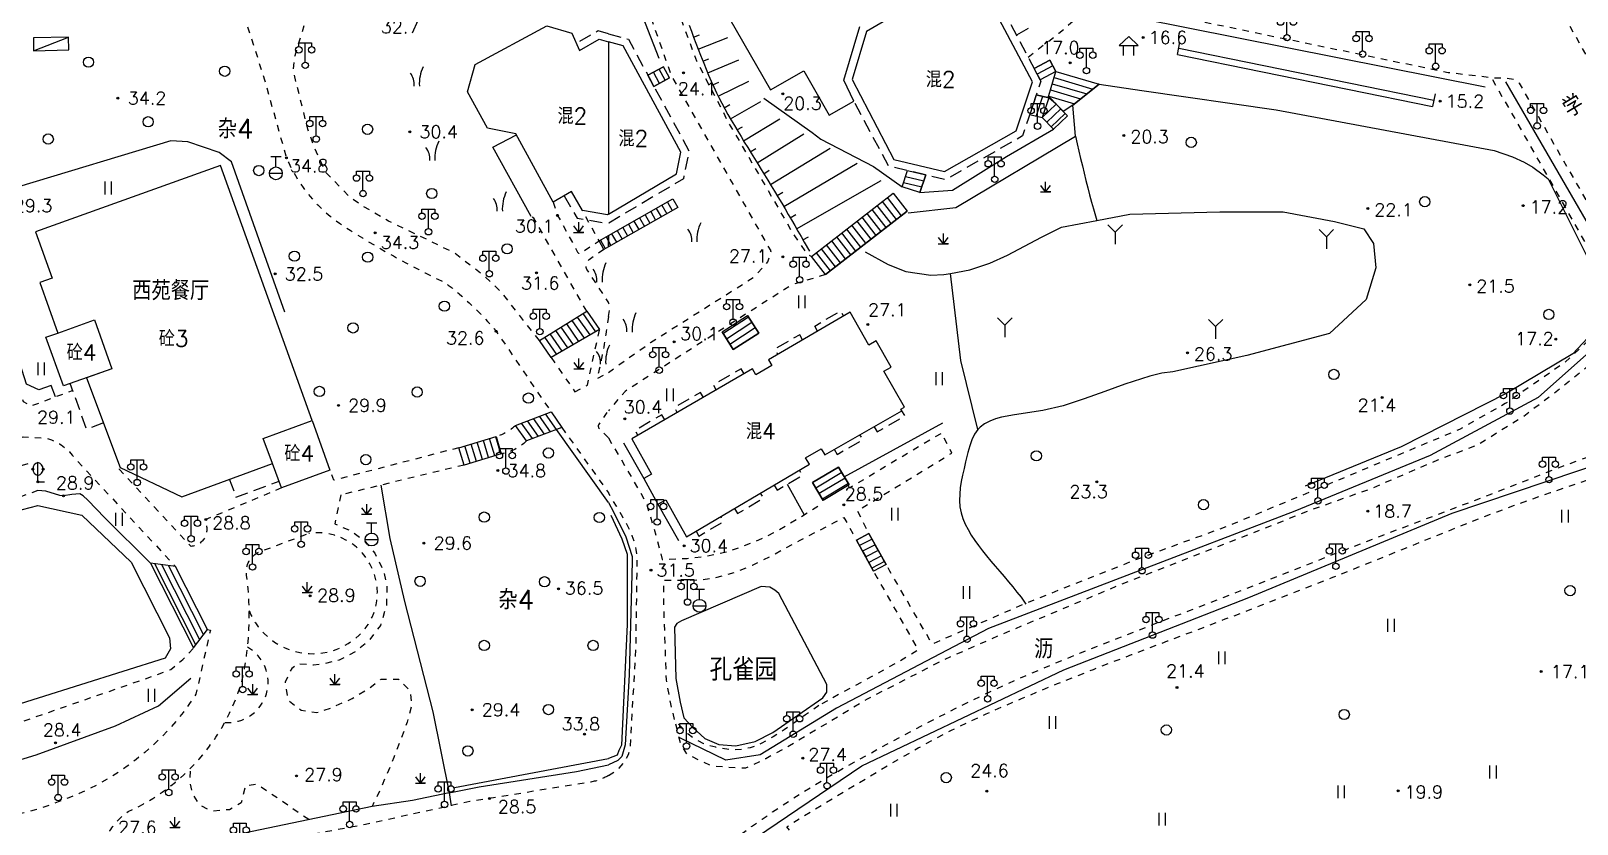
# Model space of a CAD drawing. Extents: x 115374 to 116875, y 149866 to 152432.
# Drawn here: x 115910 to 116151, y 150516.4 to 150640 of the extents above; entities that cross this region are included whole.
import ezdxf
from ezdxf.enums import TextEntityAlignment as Align

# ---------------------------------------------------------------- set-up
doc = ezdxf.new("R2010")
doc.units = 0
doc.header["$MEASUREMENT"] = 0
doc.header["$PDMODE"] = 32
doc.header["$PDSIZE"] = 0.3
doc.linetypes.add('X5', pattern=[3, 2, -1])
doc.linetypes.add('X6', pattern=[2, 1, -1])
doc.layers.get('0').update_dxf_attribs({"linetype": 'CONTINUOUS'})
for name, color, linetype in [('BOUND', 7, 'CONTINUOUS'), ('DLDW', 14, 'CONTINUOUS'), ('DLSS', 5, 'CONTINUOUS'), ('DMTZ', 5, 'CONTINUOUS'), ('GCD', 1, 'CONTINUOUS'), ('GXYZ', 2, 'CONTINUOUS'), ('JMD', 6, 'CONTINUOUS'), ('YZH', 2, 'CONTINUOUS'), ('ZBTZ', 5, 'CONTINUOUS')]:
    doc.layers.add(name, color=color, linetype=linetype)
doc.styles.add('HZ', font='rs.shx', dxfattribs={"bigfont": 'hztxt.shx'})
doc.linetypes.add('X19', pattern='A,4.5,[145,symbolx.shx,S=1,R=0,X=0,Y=1],4.5,-0.5,[146,symbolx.shx,S=1,R=0,X=0,Y=0],-0.5', length=10)
doc.linetypes.add('X20', pattern='A,4.5,[145,symbolx.shx,S=1,R=0,X=0,Y=0],4.5,-0.5,[146,symbolx.shx,S=1,R=0,X=0,Y=0],-0.5', length=10)
doc.linetypes.add('X33', pattern='A,2,[150,symbolx.shx,S=1,R=0,X=0,Y=1],1e-11', length=2)
doc.linetypes.add('X35', pattern='A,2,[4,symbolt.shx,S=1,R=0,X=0,Y=0],2,[28,symbolt.shx,S=1,R=0,X=0,Y=0],1e-11', length=4)
doc.linetypes.add('X36', pattern='A,2,[4,symbolt.shx,S=1,R=180,X=0,Y=0],2,[28,symbolt.shx,S=1,R=180,X=0,Y=0],1e-11', length=4)
doc.linetypes.add('X39', pattern='A,2,[150,symbolx.shx,S=1,R=0,X=0,Y=1],2,[151,symbolx.shx,S=1,R=0,X=0,Y=3],1e-11', length=4)
doc.linetypes.add('X4', pattern='A,0,-1e-09,[149,symbolx.shx,S=0.15,R=0,X=0,Y=0],-1.6', length=1.6)
doc.linetypes.add('X49', pattern='A,0,[5,symbolt.shx,S=1,R=0,X=0,Y=0],-10', length=10)
doc.linetypes.add('X68', pattern='A,1,[150,symbolx.shx,S=1,R=0,X=0,Y=0],2,[153,symbolx.shx,S=1,R=0,X=0,Y=-0.8],2,[145,symbolx.shx,S=1,R=0,X=0,Y=1],0,[150,symbolx.shx,S=1,R=0,X=0,Y=0],2,[153,symbolx.shx,S=1,R=0,X=0,Y=-0.8],2,[150,symbolx.shx,S=1,R=0,X=0,Y=0],0.5,-0.5,[146,symbolx.shx,S=1,R=0,X=0,Y=0],-0.5,0.5,[153,symbolx.shx,S=1,R=0,X=0,Y=-0.8],1', length=12)

# ---------------------------------------------------------------- blocks, each defined once
blk = doc.blocks.new('GC097')
for p, q in [((-1, 2.92), (-1, 3.52)), ((-1, 3.52), (1, 3.52)), ((0, 0.52), (0, 3.52)), ((1, 3.52), (1, 2.92))]:
    blk.add_line(p, q)
for centre in [(-1, 2.42), (1, 2.42), (0.01, 0)]:
    blk.add_circle(centre, 0.5)
blk = doc.blocks.new('GC128')
for centre, radius, start, end in [((-3.34, -0.85), 2.93, 355.8448, 37.5537), ((6.44, -0.72), 6.06, 154.0692, 183.3109)]:
    blk.add_arc(centre, radius, start, end)
blk = doc.blocks.new('GC124')
for p, q in [((0, -0.8), (-0.75, 0.2)), ((0, -0.8), (0, 0.8)), ((0, -0.8), (0.75, 0.2)), ((-0.8, -0.8), (0.75, -0.8)), ((0.8, -0.8), (0, -0.8))]:
    blk.add_line(p, q)
blk = doc.blocks.new('GC178')
at = {"linetype": 'Continuous'}
for p, q in [((-1.13, 1.44), (0, 0.31)), ((0, 0.31), (1.13, 1.44)), ((0, 0.31), (0, -1.57))]:
    blk.add_line(p, q, dxfattribs=at)
blk = doc.blocks.new('GC122')
blk.add_circle((0, 0), 0.8)
blk = doc.blocks.new('GC133')
for p, q in [((-0.81, 2.59), (0.79, 2.59)), ((-0.01, 0.99), (-0.01, 2.59)), ((-1.01, -0.01), (0.99, -0.01))]:
    blk.add_line(p, q)
blk.add_circle((-0.01, -0.01), 1)
blk = doc.blocks.new('GC121')
for p, q in [((-0.5, -0.64), (-0.5, 1.36)), ((-0.5, -0.64), (-0.5, 0.86)), ((0.5, -0.64), (0.5, 1.36))]:
    blk.add_line(p, q)
blk = doc.blocks.new('GC100')
for p, q in [((0.01, 3), (-1.49, 1.6)), ((1.51, 1.6), (0.01, 3)), ((-1.49, 1.6), (1.51, 1.6)), ((-0.79, 0), (-0.79, 1.6)), ((0.81, 0), (0.81, 1.6))]:
    blk.add_line(p, q)
blk = doc.blocks.new('GC143')
for q in [(-0.02, 3), (-0.02, 1.4), (0.73, 0), (0.98, 0)]:
    blk.add_line((-0.02, 0), q)
for centre, start, end in [((0.2, 2), 102.6815, 257.3194), ((-0.25, 2), 282.6804, 77.3204)]:
    blk.add_arc(centre, 1.03, start, end)
for p in [(-0.82, 2), (-0.02, 0), (0.78, 2)]:
    blk.add_point(p)

msp = doc.modelspace()

# ---------------------------------------------------------------- linework, layer by layer
at = {"layer": 'BOUND', "linetype": 'Continuous', "flags": 128}
for points in [[(116008.58, 150634.43), (116006.15, 150633.11), (116007.1, 150631.36), (116009.53, 150632.68)], [(116068.82, 150635.45), (116069.76, 150633.69), (116067.31, 150632.38), (116066.37, 150634.14)], [(116068.55, 150629.6), (116069.76, 150633.69), (116076.47, 150631.7), (116072.38, 150628.46), (116070.87, 150627.47), (116069.81, 150628.6), (116068.65, 150629.58)], [(116065.68, 150626.99), (116067.63, 150626.53), (116069.39, 150624.68), (116071.56, 150626.75), (116069.81, 150628.6), (116068.65, 150629.58), (116066.69, 150630.03)], [(116045.8, 150615.71), (116046.62, 150618.23), (116049.45, 150617.55), (116048.56, 150614.82)], [(116000, 150608.12), (116010.07, 150613.82), (116010.83, 150612.49), (116000, 150606.35)], [(116031.63, 150604.83), (116044.38, 150614.71), (116046.56, 150611.89), (116033.82, 150602.02)], [(116000, 150606.35), (115999.28, 150605.94), (115998.54, 150607.29), (116000, 150608.12)], [(115998.61, 150593.47), (115991.08, 150589.08), (115989.24, 150591.74), (115996.63, 150596.3)], [(116021.68, 150595.66), (116023.43, 150592.91), (116019.46, 150590.33), (116017.71, 150593.08)], [(116035.86, 150572.02), (116037.55, 150569.23), (116033.48, 150566.81), (116031.79, 150569.6)], [(116040.6, 150561.65), (116043.29, 150556.85), (116041.3, 150555.82), (116038.67, 150560.65)]]:
    msp.add_lwpolyline(points, close=True, dxfattribs=at)
for points, elevation in [([(115992.75, 150578.19), (115987.23, 150576.09), (115985.54, 150578.52), (115991.06, 150580.62)], 32.07), ([(115983.31, 150574.08), (115977.5, 150572.34), (115976.69, 150575.03), (115982.5, 150576.77)], 34.67), ([(115935.35, 150543.83), (115937.51, 150546.71), (115932.53, 150556.51), (115928.65, 150557.02)], 28.62)]:
    msp.add_lwpolyline(points, close=True, dxfattribs=dict(at, elevation=elevation))
at = {"layer": 'DLDW', "linetype": 'Continuous', "flags": 128}
for points in [[(116088.68, 150636.32), (116089.08, 150638.28)], [(116088.88, 150637.3), (116128.65, 150629.22)], [(116088.68, 150636.32), (116128.45, 150628.24)], [(116128.85, 150630.2), (116128.45, 150628.24)]]:
    msp.add_lwpolyline(points, dxfattribs=at)
at = {"layer": 'DLSS', "linetype": 'X6', "flags": 128}
for points in [[(115989.24, 150591.74), (115983.38, 150599.22), (115980.69, 150601.76), (115976.02, 150605.39), (115971.78, 150607.45), (115965.72, 150610.37), (115961.53, 150612.82), (115959.53, 150614.25), (115955.87, 150618.07), (115954.29, 150621.6), (115953.17, 150624.68), (115950.88, 150633.88), (115951.16, 150636.19), (115953.45, 150643.59), (115956.87, 150652.43), (115959.91, 150658.21), (115960.95, 150660.54), (115964.73, 150670.73), (115968.37, 150679.78), (115972.56, 150690.68), (115974.16, 150694.25), (115974.63, 150695.37), (115980.4, 150703.52), (115984.62, 150706.99), (115988.6, 150708.85), (115989.67, 150708.48), (115991.16, 150706.77), (116000, 150691.03)], [(116125.14, 150688.71), (116127.88, 150682.04), (116130.64, 150675.56), (116175, 150595.18), (116175.93, 150594.66), (116177.29, 150594.37), (116178.96, 150595.01), (116240.61, 150628.76), (116245.03, 150630.99), (116252.2, 150635.14), (116251.01, 150637.29)], [(116000, 150586.78), (116006.57, 150591.44), (116022.63, 150601.59), (116024.87, 150603.99), (116025.35, 150605.73), (116009.84, 150633.05), (116004.56, 150648.04), (116003.7, 150651.36), (116003.54, 150652.76), (116003.73, 150655.17), (116004.6, 150657.06), (116006.06, 150659.76)], [(116009.39, 150656.86), (116008.16, 150654.56), (116007.87, 150653.05), (116007.88, 150651.08), (116013.74, 150635.34), (116018.68, 150625.79), (116028.99, 150608.07), (116030.89, 150605.33), (116031.63, 150604.83)], [(116065.41, 150635.94), (116068.62, 150638.42), (116070.18, 150639.65), (116071.38, 150640.63), (116072.9, 150642), (116073.56, 150642.77), (116074.1, 150643.61), (116074.64, 150645.17), (116130.86, 150633.55), (116137.89, 150632.72), (116140.06, 150632.65), (116141.05, 150632.51), (116141.47, 150632.3), (116141.95, 150631.87), (116160.6, 150599.19), (116160.79, 150598.07), (116159.76, 150594.82), (116154.76, 150589.35), (116148.47, 150584.32), (116142.52, 150579.82), (116135.45, 150575.46), (116129.2, 150573.09), (116118.74, 150568.59), (116109.8, 150565.43), (116079.27, 150553.45), (116061.13, 150545.86), (116052.24, 150541.95), (116040.32, 150535.83), (116028.25, 150528.58), (116024.53, 150526.56), (116021.36, 150525.07), (116016.36, 150525.35), (116014.02, 150526.36), (116012.24, 150527.28), (116011.36, 150528.63), (116010.32, 150532.59)], [(116137.79, 150632.42), (116157.86, 150597.1), (116154.6, 150593.49), (116149.1, 150588.33), (116139.79, 150581.92), (116132.64, 150577.89), (116107.4, 150567.31), (116096.57, 150562.83), (116082.44, 150557.66), (116065.17, 150550.83), (116050.47, 150544.42), (116043.88, 150555.79), (116040.48, 150561.87), (116038.81, 150565.24), (116053.53, 150574.21), (116051.9, 150577.29), (116037.59, 150568.76), (116036.84, 150570.36)], [(115899.64, 150611.15), (115908.78, 150582.23), (115910.14, 150581.59), (115916.47, 150583.96)], [(115996.63, 150596.3), (115988.4, 150610.8), (115987.97, 150611.1)], [(116033.82, 150602.02), (116028.65, 150600.45), (116027.45, 150599.7), (116014.72, 150591.6), (116002.59, 150583.82), (116000.17, 150580.99), (116000, 150580.79)], [(116000, 150595.47), (116000.31, 150597.11), (116000, 150597.63)], [(115994.79, 150583.77), (115996.76, 150584.8), (115998.61, 150593.47)], [(115991.08, 150589.08), (115994.79, 150583.77)], [(116000, 150576.58), (116005.85, 150566.57), (116007.08, 150562.56), (116008.39, 150557.62), (116012.29, 150557.79), (116015.2, 150558.12), (116018.14, 150558.74), (116020.68, 150559.55), (116023.47, 150560.67), (116025.78, 150561.81), (116028.38, 150563.3), (116030.1, 150564.33), (116031.8, 150565.39), (116033.5, 150566.44)], [(116004.62, 150500), (116005.15, 150500.85), (116005.93, 150502.1), (116006.51, 150502.91), (116007.13, 150503.69), (116008.49, 150505.17), (116009.94, 150506.57), (116011.2, 150507.67), (116012.75, 150508.95), (116014.33, 150510.19), (116015.93, 150511.39), (116017.54, 150512.57), (116019.16, 150513.73), (116020.68, 150514.81), (116022.32, 150515.97), (116023.95, 150517.12), (116025.6, 150518.26), (116027.26, 150519.38), (116028.83, 150520.41), (116030.52, 150521.48), (116032.23, 150522.52), (116033.95, 150523.54), (116035.68, 150524.54), (116038.29, 150526.02), (116040.92, 150527.47), (116043.41, 150528.83), (116046.06, 150530.24), (116048.72, 150531.64), (116051.38, 150533.01), (116054.06, 150534.37), (116056.75, 150535.7), (116059.45, 150537), (116062.4, 150538.35), (116065.15, 150539.55), (116067.91, 150540.73), (116070.68, 150541.88), (116073.46, 150543.01), (116076.25, 150544.12), (116079.38, 150545.35), (116082.18, 150546.44), (116084.98, 150547.51), (116087.78, 150548.59), (116090.58, 150549.66), (116093.38, 150550.73), (116095.68, 150551.62), (116098.47, 150552.71), (116101.26, 150553.81), (116104.05, 150554.91), (116106.84, 150556.01), (116109.63, 150557.11), (116112.43, 150558.21), (116115.22, 150559.3), (116117.78, 150560.29), (116120.58, 150561.36), (116123.39, 150562.43), (116126.19, 150563.49), (116129, 150564.55), (116131.8, 150565.61), (116134.61, 150566.68), (116137.41, 150567.75), (116140.21, 150568.84), (116143.03, 150569.95), (116145.83, 150571.05), (116148.62, 150572.12), (116151.44, 150573.16), (116154.28, 150574.13), (116157.9, 150575.21), (116161.82, 150576.09), (116164.79, 150576.53), (116167.14, 150576.69), (116168.13, 150576.7), (116170.13, 150576.57), (116171.16, 150576.41), (116173.96, 150575.4), (116178.81, 150565.43), (116215.98, 150500)], [(116033.19, 150509.14), (116027.79, 150515.95), (116029.93, 150517.31), (116031.64, 150518.36), (116033.35, 150519.4), (116035.07, 150520.43), (116036.79, 150521.46), (116038.8, 150522.66), (116040.52, 150523.69), (116042.23, 150524.72), (116043.96, 150525.74), (116045.68, 150526.75), (116048.28, 150528.24), (116050.91, 150529.68), (116053.48, 150531), (116056.18, 150532.3), (116058.9, 150533.55), (116061.65, 150534.77), (116064.41, 150535.95), (116067.24, 150537.14), (116070.02, 150538.27), (116072.81, 150539.39), (116075.6, 150540.49), (116078.39, 150541.58), (116081.53, 150542.79), (116084.33, 150543.86), (116087.14, 150544.92), (116089.95, 150545.98), (116092.75, 150547.04), (116096.15, 150548.34), (116098.96, 150549.41), (116101.75, 150550.49), (116104.55, 150551.57), (116107.35, 150552.66), (116110.14, 150553.75), (116112.93, 150554.85), (116116.24, 150556.17), (116119.03, 150557.29), (116121.81, 150558.41), (116124.6, 150559.54), (116127.38, 150560.66), (116130.17, 150561.78), (116132.95, 150562.89), (116135.74, 150563.99), (116138.54, 150565.07), (116141.2, 150566.06), (116144.01, 150567.07), (116146.84, 150568.05), (116149.67, 150569.02), (116152.5, 150569.99), (116155.34, 150570.99), (116157.68, 150571.85), (116160.53, 150572.9), (116162.45, 150573.48), (116164.34, 150573.85), (116166.91, 150574), (116167.94, 150574.03), (116168.95, 150573.99), (116170.01, 150573.74), (116170.88, 150573.27), (116171.66, 150572.61), (116172.08, 150572.16), (116175.58, 150565.49), (116197.65, 150525.78), (116211.94, 150500)], [(115958.29, 150567.68), (115957.35, 150563.17), (115959.91, 150562.07), (115962.09, 150560.4), (115963.59, 150558.6), (115964.95, 150555.84), (115965.49, 150553.33), (115965.42, 150550.52), (115964.46, 150547.35), (115962.8, 150545.11), (115960.61, 150543.24), (115958.04, 150541.93), (115955.4, 150541.27), (115954.03, 150541.16), (115951.69, 150541.34), (115950.64, 150540.62), (115949.6, 150538.49), (115950.03, 150535.72), (115952.14, 150534.13), (115954.58, 150533.77), (115956.81, 150534.5), (115960.09, 150535.95), (115963.08, 150537.8), (115964.55, 150538.95), (115967.28, 150538.98), (115969.12, 150537.12), (115969.34, 150534.9), (115968.65, 150532.24), (115966.57, 150526.73), (115964.7, 150522.34), (115963.18, 150519.1)], [(116000, 150523.94), (116000.93, 150524.48), (116001.7, 150525.11), (116002.37, 150525.88), (116002.68, 150526.34), (116003.13, 150527.23), (116003.4, 150527.99), (116004.3, 150543.82), (116004.45, 150554.4), (116004.48, 150555.4), (116004.51, 150556.4), (116004.5, 150557.4), (116004.45, 150558.2), (116004.33, 150559.19), (116004.06, 150560.36), (116003.73, 150561.3), (116003.32, 150562.21), (116002.86, 150563.1), (116002.26, 150564.19), (116001.76, 150565.06), (116001.25, 150565.92), (116000.74, 150566.78), (116000, 150568.03)], [(116032.82, 150534.86), (116030.73, 150533.42), (116029.06, 150532.23), (116027.37, 150531.06), (116025.66, 150529.95), (116023.92, 150528.98), (116023.03, 150528.58), (116022.11, 150528.26), (116020.75, 150527.99), (116019.76, 150527.95), (116018.76, 150528.01), (116016.75, 150528.34), (116015.81, 150528.58), (116014.86, 150528.9), (116013.97, 150529.34), (116013.22, 150529.79), (116012.44, 150530.41), (116011.01, 150531.83), (116010.32, 150532.59), (116009.73, 150535.1), (116009.04, 150538.88), (116008.68, 150549.26), (116008.61, 150554.38), (116012.63, 150554.38), (116014.62, 150554.49), (116016.31, 150554.73), (116018.26, 150555.17), (116020.17, 150555.79), (116022.45, 150556.74), (116025.14, 150558.07), (116027.78, 150559.49), (116029.88, 150560.62), (116032.54, 150562), (116035.21, 150563.37), (116036.71, 150564.14), (116038.11, 150561.67), (116041.88, 150554.76), (116048.29, 150543.51), (116045.11, 150541.59), (116032.9, 150534.92)]]:
    msp.add_lwpolyline(points, dxfattribs=at)
for points, elevation in [([(115940.76, 150650.2), (115946.4, 150632.4), (115949.81, 150620.24, 0.149525), (115958.81, 150609.54, 0.033261), (115974.45, 150600.83, -0.033307), (115976.76, 150599, -0.040235), (115982.52, 150593.18), (115991.06, 150580.62)], 37.1), ([(115991.37, 150613.32), (115992.08, 150611.25), (115995.21, 150605.51, 0.252384), (115995.55, 150605.3), (115998.54, 150607.29), (115995.95, 150612.01)], 34.61), ([(115999.28, 150605.94), (115997.02, 150604.35, 0.42479), (115996.65, 150602.79), (116000, 150597.63)], 27.08), ([(116000, 150595.47), (115999.73, 150593.67, -0.028757), (115998.22, 150585.81), (116000, 150586.78)], 30.59), ([(116000, 150576.58), (115998.62, 150577.96, -0.230652), (115998.49, 150578.61), (116000, 150580.79)], 34.14), ([(115985.54, 150578.52, -0.128226), (115982.5, 150576.77, -1.039183)], 32.07), ([(115987.23, 150576.09, -0.155542), (115983.31, 150574.08)], 32.07), ([(115949.06, 150568.76), (115937.28, 150563.84), (115937.01, 150563.7, -0.565658), (115934.96, 150559.65), (115923.79, 150571.64), (115923.93, 150571.95)], 29), ([(116000, 150523.94, -0.085464), (115997.25, 150522.92), (115978.42, 150519.88), (115962.12, 150516.31), (115925.32, 150509.4, -0.556377), (115922.31, 150515.33, -0.100022), (115925.15, 150518.32, 0.217507), (115942.87, 150538.55, 0.087655), (115943.62, 150555.17, -0.338885), (115945.62, 150558.81), (115951.68, 150561.07), (115953.33, 150561.68)], 30.72), ([(115944.01, 150549.65, 0.598902), (115962.55, 150547.46, 0.639676), (115953.33, 150561.68, -0.087109)], 28.56), ([(115940.23, 150532.22, 0.802386), (115943.75, 150543.95, 1.336997)], 28.19)]:
    msp.add_lwpolyline(points, format="xyb", dxfattribs=dict(at, elevation=elevation))
msp.add_lwpolyline([(115937.51, 150546.71), (115937.97, 150546.58), (115935.72, 150536.61, -0.167907), (115914.26, 150519.85, -0.218305), (115889.8, 150520.43, -0.113614), (115882.11, 150525.95, -0.142985), (115880.68, 150528.66), (115871.57, 150563.03), (115872.92, 150565.29), (115893.73, 150572.25), (115908.81, 150576.75), (115912.26, 150576.57, -0.172389), (115916.66, 150573.6), (115932.53, 150556.51)], format="xyb", dxfattribs=at)
for points, elevation in [([(115992.75, 150578.19), (116000, 150568.03)], 32.07), ([(115976.69, 150575.03), (115957.22, 150569.97), (115956.61, 150571.54)], 34.67), ([(115977.5, 150572.34), (115958.29, 150567.68)], 32.48), ([(115911.1, 150568.36), (115881.86, 150557.85), (115880.87, 150557.29), (115880.1, 150556.48), (115879.7, 150555.39), (115879.54, 150553.33), (115879.7, 150551.38), (115884.97, 150532.42), (115886.08, 150528.93), (115887.47, 150527.58), (115889.88, 150527.46), (115891.19, 150527.51), (115898.95, 150528.99), (115929.33, 150539.55), (115931.83, 150540.48), (115933.69, 150542.04), (115935.35, 150543.83)], 28.62), ([(115953.32, 150517.06), (115945.27, 150522.55), (115943.4, 150522.34), (115942.77, 150519.66), (115940.93, 150518.61), (115938.16, 150518.38), (115936.28, 150519.34), (115935.12, 150521.32), (115934.8, 150523.14), (115934.87, 150525.18)], 27.62)]:
    msp.add_lwpolyline(points, dxfattribs=dict(at, elevation=elevation))
at = {"layer": 'DMTZ', "linetype": 'X35', "flags": 128}
for points in [[(116053.5, 150694.16), (116045.79, 150690.2), (116043.01, 150693.96), (116016.89, 150679.78), (116014.23, 150677.81), (116009.19, 150665.35), (116006.06, 150660.87), (116002.58, 150657.54), (116001.37, 150654.51), (116001.86, 150651.26), (116007.86, 150635.75)], [(116024.24, 150629.53), (116031.75, 150624.2), (116033.09, 150623.12), (116041.34, 150618.89), (116045.8, 150615.71)], [(116072.79, 150623.58), (116072.38, 150628.46), (116076.47, 150631.7), (116083.12, 150630.73)], [(116083.12, 150630.73), (116104.1, 150627.69), (116138.07, 150621.35)], [(116048.56, 150614.82), (116053.63, 150615.16), (116062.03, 150620.45), (116069.39, 150624.68)], [(116046.7, 150611.64), (116054.13, 150612.48), (116072.79, 150623.58)], [(116138.07, 150621.35), (116140.92, 150620.37), (116142.74, 150619.54), (116144.06, 150618.77), (116145.68, 150617.6), (116146.45, 150616.93)], [(116146.46, 150616.93), (116156.52, 150596.79), (116155.7, 150595.46), (116150.31, 150589.68), (116140.04, 150583.53), (116123.56, 150575.19), (116108.62, 150569.05)], [(116036.74, 150570.52), (116052.15, 150578.92)], [(116002.38, 150575.78), (116005.51, 150570.25)], [(116027.88, 150569.35), (116030.51, 150564.59)], [(116000, 150566.5), (116000.8, 150565.02), (116002.72, 150561.13), (116003.72, 150558.08), (116003.7, 150557.26), (116003.22, 150539.66), (116002.64, 150528.71), (116002.09, 150526.89), (116001.45, 150526.27), (116000, 150525.6)], [(116007.73, 150566.25), (116010.92, 150560.55)]]:
    msp.add_lwpolyline(points, dxfattribs=at)
at = {"layer": 'DMTZ', "linetype": 'Continuous', "flags": 128}
for points in [[(116012.59, 150640.88), (116012.94, 150639.95), (116013.29, 150639.02), (116013.63, 150638.1), (116013.99, 150637.17), (116014.35, 150636.25), (116014.86, 150634.96), (116015.24, 150634.04), (116015.62, 150633.12), (116016.02, 150632.2), (116016.43, 150631.29), (116016.86, 150630.38), (116017.23, 150629.63), (116017.68, 150628.74), (116018.16, 150627.86), (116018.64, 150626.98), (116019.14, 150626.11), (116019.64, 150625.25), (116020.15, 150624.39), (116020.67, 150623.53), (116021.18, 150622.68), (116021.71, 150621.82), (116022.23, 150620.97), (116022.76, 150620.12), (116023.28, 150619.27), (116023.81, 150618.42), (116024.34, 150617.57), (116024.86, 150616.72), (116025.38, 150615.86), (116025.91, 150615.01), (116026.43, 150614.15), (116027.03, 150613.14), (116027.54, 150612.28), (116028.04, 150611.41), (116028.54, 150610.55), (116029.04, 150609.68), (116029.54, 150608.81), (116030.04, 150607.95), (116030.53, 150607.08), (116031.33, 150605.69)], [(116013.28, 150639.04), (116014.22, 150639.39)], [(116013.99, 150637.17), (116018.64, 150638.97)], [(116014.72, 150635.31), (116015.65, 150635.68)], [(116015.48, 150633.46), (116020.31, 150635.49)], [(116016.28, 150631.63), (116017.19, 150632.04)], [(116017.13, 150629.82), (116021.91, 150632.16)], [(116018.06, 150628.04), (116018.94, 150628.52)], [(116019.03, 150626.3), (116023.78, 150629.01)], [(116020.04, 150624.57), (116020.9, 150625.08)], [(116021.08, 150622.86), (116026.71, 150626.28)], [(116023.17, 150619.45), (116030.44, 150623.95)], [(116022.12, 150621.15), (116022.97, 150621.68)], [(116025.27, 150616.05), (116034.55, 150621.74)], [(116024.22, 150617.75), (116025.07, 150618.28)], [(116027.34, 150612.62), (116038.79, 150619.37)], [(116029.34, 150609.16), (116042.5, 150616.69)], [(116026.31, 150614.34), (116027.17, 150614.86)], [(116028.34, 150610.89), (116029.21, 150611.39)], [(116030.33, 150607.42), (116031.2, 150607.92)]]:
    msp.add_lwpolyline(points, dxfattribs=at)
at = {"layer": 'DMTZ', "linetype": 'X33', "elevation": 30, "flags": 128}
msp.add_lwpolyline([(115949.58, 150596.16), (115941.28, 150619.58), (115939.33, 150621.08), (115934.48, 150622.74), (115931.83, 150622.87), (115908.06, 150615.7), (115898.98, 150611.99)], dxfattribs=at)
at = {"layer": 'DMTZ', "linetype": 'X36', "flags": 128}
msp.add_lwpolyline([(116000, 150566.5), (115991.89, 150577.86)], dxfattribs=at)
at = {"layer": 'DMTZ', "linetype": 'X39', "flags": 128}
msp.add_lwpolyline([(115909.5, 150572.53), (115905.05, 150571.24), (115896.83, 150568.8), (115887.93, 150565.83), (115879.08, 150562.71), (115875.91, 150560.97), (115874.51, 150558.32), (115875.13, 150555.09), (115878.62, 150541.92), (115880.99, 150531.93), (115881.95, 150528.5), (115883.93, 150525.49), (115886.63, 150523.51), (115889.96, 150522.56), (115897.02, 150522.95), (115910.81, 150527.16), (115923.17, 150531.69), (115929.89, 150534.8), (115934.9, 150539.11)], dxfattribs=at)
at = {"layer": 'DMTZ', "linetype": 'X35', "elevation": 28.62, "flags": 128}
msp.add_lwpolyline([(115928.65, 150557.02), (115921.52, 150564.09), (115918.88, 150566.86), (115918.13, 150567.54), (115917.62, 150567.84), (115916.38, 150567.77), (115915.09, 150567.54), (115914.53, 150567.61), (115912.3, 150568.26), (115911.1, 150568.36)], dxfattribs=at)
at = {"layer": 'DMTZ', "linetype": 'X36', "elevation": 30.74, "flags": 128}
msp.add_lwpolyline([(115975.16, 150521.22), (115979.85, 150522.18), (115995.05, 150524.58), (116000, 150525.6)], dxfattribs=at)
at = {"layer": 'GCD', "linetype": 'Continuous'}
for p in [(116083.35, 150638.98, 16.6), (116071.96, 150635.02, 17), (116011.7, 150633.47, 24.1), (116027.2, 150630.21, 20.3), (116129.64, 150629.05, 15.2), (115969.05, 150624.28, 30.4), (116080.35, 150623.72, 20.3), (115949.81, 150620.24, 34.8), (116142.58, 150612.77, 17.2), (115992.08, 150611.25, 30.13), (116118.37, 150612.32, 22.1), (115963.64, 150608.54, 34.29), (116027.21, 150604.81, 27.1), (115948.06, 150602.13, 32.5), (115988.79, 150602.31, 31.6), (116134.26, 150600.42, 21.5), (115982.52, 150593.18, 32.64), (116040.44, 150594.25, 27.1), (116010.25, 150591.54, 30.1), (116147.64, 150591.95, 17.2), (116090.25, 150589.84, 26.3), (115957.94, 150581.64, 29.9), (116120.59, 150582.85, 21.4), (116002.57, 150579.56, 30.4), (115982.78, 150571.47, 34.77), (116076.11, 150569.74, 23.3), (115915.09, 150567.54, 28.92), (116036.7, 150566.12, 28.5), (116118.36, 150565.15, 18.7), (115937.28, 150563.84, 28.78), (115971.26, 150560.17, 29.6), (116011.8, 150559.75, 30.4), (116006.64, 150555.95, 31.5), (116145.39, 150540.14, 17.09), (116088.62, 150537.67, 21.4), (115978.77, 150534.19, 29.4), (116030.32, 150526.64, 27.4), (116058.97, 150521.52, 24.6), (116123.08, 150521.56, 19.9), (115981.46, 150520.37, 28.54)]:
    msp.add_point(p, dxfattribs=at)
at = {"layer": 'GCD'}
for p in [(115923.55, 150629.54, 34.24), (115992.21, 150553.03, 36.48), (115953.5, 150551.97, 28.87), (115913.85, 150529.05, 28.41), (115996.26, 150530.4, 33.8), (115951.39, 150523.87, 27.85)]:
    msp.add_point(p, dxfattribs=at)
at = {"layer": 'JMD', "linetype": 'Continuous'}
msp.add_line((115910.42, 150636.93), (115915.85, 150639.05), dxfattribs=at)
at = {"layer": 'JMD', "linetype": 'Continuous', "flags": 128}
msp.add_lwpolyline([(116011.4, 150655), (116025.26, 150630.82), (116030.46, 150633.8), (116034.41, 150626.87), (116038.23, 150629.07), (116036.7, 150632.31), (116039.2, 150640.72)], dxfattribs=at)
for points in [[(116057.58, 150643.17), (116056.09, 150643.31), (116054.63, 150643.66), (116053.24, 150644.22), (116051.93, 150644.96), (116050.61, 150646.02), (116040.22, 150639.92), (116037.99, 150632.43), (116044.5, 150619.96), (116052.38, 150618.09), (116063.56, 150624.45), (116066.11, 150632.08), (116060.06, 150643.41), (116059.08, 150643.23)], [(116000, 150611.42), (115999.87, 150611.34), (115995.95, 150612.01), (115994.23, 150614.98), (115991.37, 150613.32), (115985.6, 150623.95), (115981.18, 150624.87), (115978.04, 150630.49), (115979.26, 150634.76), (115990.4, 150640.81), (115994.29, 150639.64), (115995.51, 150636.97), (115998.58, 150638.71), (116000, 150638.32)], [(115910.42, 150636.93), (115915.89, 150637.05), (115915.85, 150639.05), (115910.38, 150638.93)], [(116010.62, 150617.71), (116011.31, 150621.1), (116002.3, 150637.68), (116000, 150638.32), (116000, 150611.42)], [(115918.68, 150585.95), (115923.93, 150571.95), (115933.52, 150567.4), (115947.65, 150572.6), (115946.22, 150576.48), (115953.82, 150579.29), (115939.54, 150619.04), (115910.71, 150608.68), (115913.29, 150601.48), (115911.38, 150600.79), (115914.19, 150592.92), (115919.89, 150594.95), (115922.6, 150587.36), (115918.68, 150585.95)], [(116022.99, 150586.42), (116022.47, 150587.32), (116003.66, 150576.41), (116006.73, 150570.93), (116005.51, 150570.25), (116007.73, 150566.25), (116008.94, 150566.93), (116012.17, 150561.17), (116031.35, 150572.45), (116030.74, 150573.46), (116033.18, 150574.89), (116033.74, 150573.95), (116045.76, 150580.77), (116045.59, 150581.07), (116046.13, 150581.37), (116042.93, 150586.95), (116044.05, 150587.57), (116041.76, 150591.69), (116040.6, 150591.04), (116037.66, 150596.15), (116024.93, 150588.76), (116025.48, 150587.86)], [(115915.06, 150584.67), (115912.35, 150592.26), (115914.19, 150592.92), (115919.89, 150594.95), (115922.6, 150587.36)], [(115953.82, 150579.29), (115956.61, 150571.54), (115949.06, 150568.76), (115947.65, 150572.6), (115946.22, 150576.48)]]:
    msp.add_lwpolyline(points, close=True, dxfattribs=at)
at = {"layer": 'YZH', "linetype": 'Continuous'}
for p, q in [((116007.98, 150631.83), (116007.02, 150633.59)), ((116008.86, 150632.31), (116007.9, 150634.07)), ((116008.33, 150612.84), (116009.09, 150611.5)), ((116009.2, 150613.33), (116009.96, 150612)), ((116003.98, 150610.37), (116004.74, 150609.04)), ((116004.85, 150610.87), (116005.61, 150609.53)), ((116005.72, 150611.36), (116006.48, 150610.02)), ((116006.59, 150611.85), (116007.35, 150610.52)), ((116007.46, 150612.34), (116008.22, 150611.01)), ((115999.63, 150607.91), (116000, 150607.26)), ((116000.5, 150608.4), (116001.26, 150607.07)), ((116001.37, 150608.89), (116002.13, 150607.56)), ((116002.24, 150609.39), (116003, 150608.05)), ((116003.11, 150609.88), (116003.87, 150608.55)), ((115998.76, 150607.41), (115999.52, 150606.08)), ((116000, 150607.26), (116000.39, 150606.57)), ((115998.02, 150593.12), (115996.05, 150595.94)), ((115998.02, 150593.12), (115996.05, 150595.94)), ((115993.68, 150590.6), (115991.79, 150593.31)), ((115993.68, 150590.6), (115991.79, 150593.31)), ((115994.55, 150591.1), (115992.64, 150593.84)), ((115994.55, 150591.1), (115992.64, 150593.84)), ((115995.42, 150591.61), (115993.5, 150594.36)), ((115995.42, 150591.61), (115993.5, 150594.36)), ((115996.28, 150592.11), (115994.35, 150594.89)), ((115996.28, 150592.11), (115994.35, 150594.89)), ((115997.15, 150592.62), (115995.2, 150595.41)), ((115997.15, 150592.62), (115995.2, 150595.41)), ((116017.85, 150592.86), (116021.82, 150595.44)), ((116018.39, 150592.02), (116022.36, 150594.6)), ((116018.93, 150591.17), (116022.89, 150593.76)), ((115991.95, 150589.59), (115990.09, 150592.26)), ((115991.95, 150589.59), (115990.09, 150592.26)), ((115992.81, 150590.09), (115990.94, 150592.79)), ((115992.81, 150590.09), (115990.94, 150592.79)), ((115988.16, 150576.45, 32.07), (115986.47, 150578.88, 32.07)), ((115988.16, 150576.45, 32.07), (115986.47, 150578.88, 32.07)), ((115989.1, 150576.8, 32.07), (115987.41, 150579.23, 32.07)), ((115989.1, 150576.8, 32.07), (115987.41, 150579.23, 32.07)), ((115990.03, 150577.16, 32.07), (115988.34, 150579.59, 32.07)), ((115990.03, 150577.16, 32.07), (115988.34, 150579.59, 32.07)), ((115990.97, 150577.51, 32.07), (115989.28, 150579.94, 32.07)), ((115990.97, 150577.51, 32.07), (115989.28, 150579.94, 32.07)), ((115991.9, 150577.87, 32.07), (115990.21, 150580.3, 32.07)), ((115991.9, 150577.87, 32.07), (115990.21, 150580.3, 32.07)), ((115982.29, 150573.77, 32.48), (115981.48, 150576.47, 32.48)), ((115982.29, 150573.77, 32.48), (115981.48, 150576.47, 32.48)), ((115983.25, 150574.06, 32.48), (115982.44, 150576.76, 32.48)), ((115983.25, 150574.06, 32.48), (115982.44, 150576.76, 32.48)), ((115978.46, 150572.63, 32.48), (115977.65, 150575.32, 32.48)), ((115978.46, 150572.63, 32.48), (115977.65, 150575.32, 32.48)), ((115979.42, 150572.91, 32.48), (115978.61, 150575.61, 32.48)), ((115979.42, 150572.91, 32.48), (115978.61, 150575.61, 32.48)), ((115980.37, 150573.2, 32.48), (115979.57, 150575.9, 32.48)), ((115980.37, 150573.2, 32.48), (115979.57, 150575.9, 32.48)), ((115981.33, 150573.49, 32.48), (115980.52, 150576.18, 32.48)), ((115981.33, 150573.49, 32.48), (115980.52, 150576.18, 32.48)), ((116036.38, 150571.16), (116032.31, 150568.74)), ((116036.9, 150570.31), (116032.83, 150567.89)), ((116037.41, 150569.45), (116033.35, 150567.03)), ((116041.09, 150560.78), (116039.15, 150559.78)), ((116041.58, 150559.9), (116039.62, 150558.9)), ((116042.07, 150559.03), (116040.1, 150558.02)), ((116042.56, 150558.16), (116040.58, 150557.14)), ((116043.04, 150557.28), (116041.06, 150556.26)), ((115935.71, 150544.31, 28.57), (115929.3, 150556.94, 28.57)), ((115935.71, 150544.31, 28.57), (115929.3, 150556.94, 28.57)), ((115936.31, 150545.11, 28.57), (115930.38, 150556.8, 28.57)), ((115936.31, 150545.11, 28.57), (115930.38, 150556.8, 28.57)), ((115936.91, 150545.91, 28.57), (115931.45, 150556.66, 28.57)), ((115936.91, 150545.91, 28.57), (115931.45, 150556.66, 28.57))]:
    msp.add_line(p, q, dxfattribs=at)
at = {"layer": 'YZH', "linetype": 'X5', "flags": 128}
for points in [[(116061.29, 150643.65), (116067.41, 150632.19), (116064.55, 150623.64), (116052.56, 150616.82), (116043.69, 150618.92), (116038.23, 150629.07)], [(116000, 150639.56), (115998.43, 150640), (115995.01, 150638.07)], [(116000, 150639.56), (116003.11, 150638.7), (116012.57, 150621.29), (116011.69, 150616.95), (116000.01, 150610.03), (116000, 150610.03)], [(115993.09, 150614.32), (115995.12, 150610.82), (115999.76, 150610.03), (116000.01, 150610.03)], [(116032.6, 150593.21), (116032.15, 150594.01), (116036.2, 150596.35), (116036.64, 150595.56)], [(116030.26, 150591.86), (116029.82, 150592.65), (116025.94, 150590.4), (116026.38, 150589.61)], [(116021.15, 150586.56), (116020.7, 150587.35), (116016.35, 150584.83), (116016.8, 150584.03)], [(116014.81, 150582.88), (116014.37, 150583.67), (116010.27, 150581.29), (116010.72, 150580.5)], [(116008.78, 150579.38), (116008.33, 150580.17), (116004.14, 150577.73), (116004.58, 150576.94)], [(116041.42, 150578.31), (116041.87, 150577.52), (116046.23, 150580), (116045.76, 150580.77)], [(116035.21, 150574.79), (116035.65, 150573.99), (116039.66, 150576.27), (116039.21, 150577.06)], [(116025.84, 150569.21), (116026.28, 150568.42), (116030.24, 150570.74), (116029.79, 150571.53)], [(116019.66, 150565.58), (116020.11, 150564.78), (116024.18, 150567.18), (116023.73, 150567.97)], [(116013.67, 150562.05), (116014.11, 150561.26), (116017.96, 150563.52), (116017.52, 150564.31)]]:
    msp.add_lwpolyline(points, dxfattribs=at)
at = {"layer": 'YZH', "linetype": 'Continuous', "flags": 128}
for points in [[(116009.53, 150632.68), (116007.1, 150631.36), (116006.15, 150633.11), (116008.58, 150634.43)], [(116068.82, 150635.45), (116066.37, 150634.14)], [(116069.29, 150634.57), (116066.84, 150633.26)], [(116069.76, 150633.69), (116068.82, 150635.45)], [(116069.76, 150633.69), (116067.31, 150632.38)], [(116068.55, 150629.6), (116069.76, 150633.69)], [(116069.48, 150632.73), (116075.51, 150630.94)], [(116069.76, 150633.69), (116076.47, 150631.7)], [(116067.67, 150629.81), (116066.65, 150626.76)], [(116066.69, 150630.03), (116068.65, 150629.58)], [(116068.65, 150629.58), (116067.63, 150626.53)], [(116071.56, 150626.75), (116068.61, 150629.86)], [(116068.62, 150629.85), (116072.64, 150628.66)], [(116068.91, 150630.81), (116073.6, 150629.42)], [(116069.19, 150631.77), (116074.55, 150630.18)], [(116067.63, 150626.53), (116069.81, 150628.6)], [(116068.32, 150625.8), (116070.49, 150627.87)], [(116069.01, 150625.08), (116071.18, 150627.15)], [(116072.38, 150628.46), (116070.87, 150627.47)], [(116065.68, 150626.99), (116067.63, 150626.53)], [(116069.39, 150624.68), (116067.63, 150626.53)], [(116045.8, 150615.71), (116046.62, 150618.23)], [(116048.56, 150614.82), (116049.45, 150617.55)], [(116048.83, 150615.65), (116046, 150616.32)], [(116049.14, 150616.6), (116046.31, 150617.27)], [(116000, 150608.12), (116010.07, 150613.82), (116010.83, 150612.49), (116000, 150606.35)], [(116031.63, 150604.83), (116044.38, 150614.71)], [(116033.82, 150602.02), (116046.56, 150611.89)], [(115998.54, 150607.29), (116000, 150608.12)], [(116000, 150606.35), (115999.28, 150605.94)], [(115998.61, 150593.47), (115991.08, 150589.08), (115989.24, 150591.74), (115996.63, 150596.3)], [(116017.71, 150593.08), (116019.46, 150590.33), (116023.43, 150592.91), (116021.68, 150595.66)], [(116037.55, 150569.23), (116035.86, 150572.02), (116031.79, 150569.6), (116033.48, 150566.81)], [(116043.29, 150556.85), (116040.6, 150561.65), (116038.67, 150560.65), (116041.3, 150555.82)]]:
    msp.add_lwpolyline(points, dxfattribs=at)
at = {"layer": 'YZH', "linetype": 'X20', "flags": 128}
for points, elevation in [([(115987.97, 150611.1), (115981.99, 150621.91), (115985.66, 150623.83)], 31.46), ([(115975.16, 150521.22), (115969.46, 150520.06), (115963.18, 150519.1), (115937, 150513.67), (115925.11, 150511.54), (115924.3, 150511.56), (115923.96, 150512.15)], 30.74)]:
    msp.add_lwpolyline(points, dxfattribs=dict(at, elevation=elevation))
at = {"layer": 'YZH', "linetype": 'ByBlock', "flags": 128}
for points in [[(116044.09, 150609.98), (116041.91, 150612.79)], [(116044.88, 150610.59), (116042.7, 150613.41)], [(116045.67, 150611.21), (116043.49, 150614.02)], [(116040.93, 150607.53), (116038.75, 150610.34)], [(116041.72, 150608.14), (116039.54, 150610.96)], [(116042.51, 150608.76), (116040.33, 150611.57)], [(116043.3, 150609.37), (116041.12, 150612.18)], [(116037.77, 150605.08), (116035.59, 150607.89)], [(116038.56, 150605.69), (116036.38, 150608.51)], [(116039.35, 150606.31), (116037.17, 150609.12)], [(116040.14, 150606.92), (116037.96, 150609.73)], [(116034.61, 150602.63), (116032.43, 150605.44)], [(116035.4, 150603.24), (116033.22, 150606.05)], [(116036.19, 150603.86), (116034.01, 150606.67)], [(116036.98, 150604.47), (116034.8, 150607.28)]]:
    msp.add_lwpolyline(points, dxfattribs=at)
at = {"layer": 'YZH', "linetype": 'X5', "flags": 128}
for points, elevation in [([(115921.32, 150578.91), (115918.69, 150577.92), (115916.14, 150585.06)], 34.67), ([(115940.91, 150570.21), (115941.96, 150567.35), (115948.67, 150569.82)], 30.16)]:
    msp.add_lwpolyline(points, dxfattribs=dict(at, elevation=elevation))
at = {"layer": 'YZH', "linetype": 'Continuous', "flags": 128}
for points, elevation in [([(115992.75, 150578.19), (115987.23, 150576.09), (115985.54, 150578.52), (115991.06, 150580.62)], 32.07), ([(115983.31, 150574.08), (115977.5, 150572.34), (115976.69, 150575.03), (115982.5, 150576.77)], 34.67), ([(115935.35, 150543.83), (115937.51, 150546.71), (115932.53, 150556.51), (115928.65, 150557.02)], 28.62)]:
    msp.add_lwpolyline(points, dxfattribs=dict(at, elevation=elevation))
at = {"layer": 'YZH', "linetype": 'X68', "flags": 128}
msp.add_lwpolyline([(115931.61, 150545.38), (115931.74, 150543.71), (115930.94, 150542.22), (115891.26, 150529.75), (115889.22, 150529.25), (115888.28, 150529.43), (115887.65, 150529.75), (115887.27, 150530.27), (115887.04, 150530.88), (115881.01, 150553.2), (115880.91, 150554.52), (115881.28, 150555.5), (115881.82, 150556.16), (115903.84, 150564.15), (115911.09, 150566.05), (115917.94, 150564.5), (115925.61, 150557.21), (115931.61, 150545.38)], dxfattribs=at)
at = {"layer": 'YZH', "linetype": 'X19', "flags": 128}
msp.add_lwpolyline([(116034.03, 150536.93), (116034.03, 150538.15), (116026.54, 150552.33), (116025.92, 150552.82), (116025.15, 150553.31), (116023.81, 150553.38), (116011.42, 150548.05), (116010.69, 150547.65), (116010.29, 150547.05), (116010.53, 150539.04), (116011.19, 150535.4), (116011.78, 150532.94), (116013.16, 150531.44), (116015.05, 150529.72), (116017.23, 150528.8), (116019.88, 150528.57), (116022.86, 150529.26), (116025.62, 150530.64), (116033.41, 150536.06), (116034.03, 150536.93)], dxfattribs=at)
at = {"layer": 'ZBTZ', "linetype": 'X49', "flags": 128}
for points in [[(116074.93, 150643.55), (116136.65, 150631.28)], [(116139.82, 150632.05), (116159.33, 150598.36), (116157.6, 150594.14), (116144.92, 150582.89), (116128.08, 150573.85), (116106.98, 150565.14), (116081.46, 150555.38), (116059.26, 150546.88), (116035.53, 150534.42), (116023.66, 150527.17), (116018.29, 150526.32), (116011.11, 150529.8)], [(116006.44, 150500), (116006.81, 150500.75), (116014.74, 150508.67), (116039.48, 150525.46), (116070.98, 150540.4), (116099.79, 150551.68), (116131.5, 150564.84), (116156.02, 150573.1), (116169.49, 150574.96), (116174.9, 150571.79), (116209.85, 150506.52), (116213.42, 150500)], [(116000.36, 150564.54), (116002.07, 150560.84), (116002.92, 150558.43), (116002.92, 150556.3), (116002.92, 150547.49), (116002.06, 150528.68), (116001.64, 150527.83), (116001.35, 150527.12), (116000, 150526.58)], [(115976.03, 150522.07), (116000, 150526.58)]]:
    msp.add_lwpolyline(points, dxfattribs=at)
at = {"layer": 'ZBTZ', "flags": 128}
msp.add_lwpolyline([(116065.4, 150640.4), (116063.58, 150639.37)], dxfattribs=at)
at = {"layer": 'ZBTZ', "linetype": 'X4', "flags": 128}
for points in [[(116072.79, 150623.58), (116073.06, 150622.42), (116073.33, 150621.26), (116073.6, 150620.11), (116073.87, 150618.96), (116074.14, 150617.81), (116074.42, 150616.68), (116074.71, 150615.55), (116075, 150614.44), (116075.29, 150613.33), (116075.6, 150612.25), (116075.91, 150611.18), (116076.13, 150610.46)], [(116040.04, 150605.58), (116043.6, 150603.61), (116046.37, 150602.52), (116050.27, 150601.96), (116052.29, 150602.05), (116053.3, 150602.17), (116056.32, 150602.77), (116059.46, 150603.83), (116062.2, 150605.07), (116067.51, 150607.84), (116070.63, 150609.43), (116076.13, 150610.46), (116081.25, 150611.42), (116095.3, 150611.8), (116105.18, 150611.8), (116113.16, 150610.29), (116117.72, 150609.15), (116119.23, 150606.87), (116119.61, 150603.08), (116118.1, 150598.14), (116112.4, 150592.83), (116099.48, 150589.41), (116087.99, 150586.85)], [(116057.6, 150577.89), (116054.92, 150588.63), (116053.3, 150602.17)], [(116087.99, 150586.85), (116086.26, 150586.64), (116084.41, 150586.21), (116080.47, 150584.93), (116077.36, 150583.79), (116074.17, 150582.64), (116070.9, 150581.59), (116067.73, 150580.83), (116063.31, 150580.17), (116061.26, 150579.8), (116060.31, 150579.54), (116059.43, 150579.2), (116058.63, 150578.77), (116057.94, 150578.24), (116057.6, 150577.89), (116057.08, 150577.13), (116056.66, 150576.27), (116056.32, 150575.31), (116056.03, 150574.3), (116055.68, 150572.85), (116055.43, 150571.81), (116055.2, 150570.78), (116055, 150569.77), (116054.85, 150568.77), (116054.75, 150567.79), (116054.72, 150566.83), (116054.8, 150565.81), (116054.98, 150564.89), (116055.26, 150564), (116055.62, 150563.13), (116056.06, 150562.27), (116056.55, 150561.43), (116057.1, 150560.6), (116057.68, 150559.78), (116058.3, 150558.96), (116058.95, 150558.16), (116059.62, 150557.35), (116060.3, 150556.55), (116060.99, 150555.75), (116061.67, 150554.95), (116062.35, 150554.15), (116063.03, 150553.35), (116063.68, 150552.54), (116064.31, 150551.73), (116065.07, 150550.66)]]:
    msp.add_lwpolyline(points, dxfattribs=at)
for points, elevation in [([(115913.84, 150582.98), (115913.18, 150584.74), (115911.23, 150584.06), (115909.29, 150584.96), (115905.67, 150596.43), (115904.2, 150595.94)], 28.94), ([(115964.53, 150569.2), (115965.92, 150560.88), (115968.24, 150551.06), (115972.63, 150533.89), (115975.16, 150521.22), (115975.49, 150519.24)], 32.48)]:
    msp.add_lwpolyline(points, dxfattribs=dict(at, elevation=elevation))
at = {"layer": 'ZBTZ'}
for centre, radius, start, end in [((115976.59, 150631.76), 6.06, 154.0692, 183.3109), ((115966.82, 150631.63), 2.93, 355.8448, 37.5537), ((115979.01, 150620.18), 6.06, 154.0692, 183.3109), ((115969.24, 150620.04), 2.93, 355.8448, 37.5537), ((115979.76, 150612.12), 2.93, 355.8448, 37.5537), ((115989.53, 150612.26), 6.06, 154.0692, 183.3109)]:
    msp.add_arc(centre, radius, start, end, dxfattribs=at)

# ---------------------------------------------------------------- block references
at = {"layer": 'DLDW'}
for p in [(116105.76, 150638.96), (116117.55, 150636.4), (116074.49, 150633.81), (116128.93, 150634.5), (116066.88, 150625.16), (116144.74, 150625.2), (116060.2, 150616.88), (116029.8, 150601.22), (116019.43, 150594.6), (116007.91, 150587.13), (116140.49, 150580.75), (116146.59, 150570.06), (116110.58, 150566.76), (116007.59, 150563.46), (116113.38, 150556.55), (116083.16, 150555.86), (116012.33, 150550.98), (116055.89, 150545.18), (116084.79, 150545.83), (116059.1, 150535.9), (116028.8, 150530.37), (116012.16, 150528.53), (116034.07, 150522.35)]:
    msp.add_blockref('GC097', p, dxfattribs=at)
at = {"layer": 'DLDW', "linetype": 'Continuous'}
for name, p in [('GC100', (116081.08, 150636.16)), ('GC097', (115952.75, 150634.64, 35.54)), ('GC097', (115954.46, 150623.15, 34.95)), ('GC097', (115961.75, 150614.65, 35.32)), ('GC097', (115971.95, 150608.7, 33.93)), ('GC097', (115981.44, 150602.15, 33.36)), ('GC097', (115989.3, 150593.13, 32.63)), ('GC097', (115984.02, 150571.4, 34.77)), ('GC097', (115926.56, 150569.61)), ('GC097', (115934.95, 150560.84)), ('GC097', (115952.11, 150559.98, -67.58)), ('GC097', (115944.54, 150556.44, -69.95)), ('GC097', (115943, 150537.34, 28.18)), ('GC097', (115914.24, 150520.5)), ('GC097', (115931.47, 150521.29, 27.74)), ('GC097', (115974.46, 150519.43, 27.97)), ('GC097', (115959.67, 150516.31, 27.39)), ('GC097', (115942.56, 150513, 27.35))]:
    msp.add_blockref(name, p, dxfattribs=at)
at = {"layer": 'GXYZ', "linetype": 'Continuous'}
for p in [(115948.19, 150617.82, 33.92), (115963.1, 150560.74, 28.59), (116014.21, 150550.41)]:
    msp.add_blockref('GC133', p, dxfattribs=at)
at = {"layer": 'ZBTZ', "linetype": 'Continuous'}
for name, p in [('GC122', (115918.97, 150635.14)), ('GC122', (115940.2, 150633.72)), ('GC122', (115928.27, 150625.85)), ('GC122', (115962.47, 150624.67)), ('GC122', (115912.7, 150623.16)), ('GC122', (116090.84, 150622.64)), ('GC122', (115945.51, 150618.24)), ('GC121', (115922.07, 150615.17)), ('GC122', (115972.47, 150614.67)), ('GC124', (116068.15, 150615.71)), ('GC122', (116127.23, 150613.39)), ('GC124', (115995.38, 150609.4)), ('GC128', (116013.41, 150608.18)), ('GC124', (116052.21, 150607.61)), ('GC178', (116078.98, 150608.33)), ('GC178', (116111.9, 150607.59)), ('GC122', (115951.06, 150604.9)), ('GC122', (115962.49, 150604.74)), ('GC122', (115984.21, 150606.04)), ('GC128', (115998.63, 150601.93)), ('GC121', (116030.19, 150597.41)), ('GC122', (115974.44, 150597.1)), ('GC128', (116003.31, 150594.14)), ('GC122', (116146.57, 150595.81)), ('GC122', (115960.2, 150593.72)), ('GC178', (116061.79, 150593.82)), ('GC178', (116094.64, 150593.6)), ('GC128', (115999.19, 150589.12)), ('GC124', (115995.42, 150588.14)), ('GC121', (115911.64, 150586.98)), ('GC121', (116051.57, 150585.45)), ('GC122', (116113.07, 150586.46)), ('GC122', (115954.96, 150583.81)), ('GC122', (115970.2, 150583.72)), ('GC121', (116009.63, 150582.93)), ('GC122', (115987.53, 150582.77)), ('GC122', (115990.66, 150574.22)), ('GC122', (116066.7, 150573.77)), ('GC143', (115911.12, 150569.71, 28.27)), ('GC122', (115962.2, 150573.18)), ('GC122', (116092.75, 150566.16)), ('GC121', (115923.75, 150563.51)), ('GC124', (115962.34, 150565.46)), ('GC122', (115980.66, 150564.22)), ('GC122', (115998.59, 150564.16)), ('GC121', (116044.67, 150564.33)), ('GC121', (116149.12, 150564.01)), ('GC122', (115970.66, 150554.22)), ('GC122', (115990.05, 150554.14)), ('GC124', (115953.07, 150553.27)), ('GC121', (116055.84, 150552.12)), ('GC122', (116149.88, 150552.76)), ('GC121', (116122, 150546.98)), ('GC122', (115980.66, 150544.22)), ('GC122', (115997.62, 150544.22)), ('GC121', (116095.62, 150541.93)), ('GC124', (115944.57, 150537.37)), ('GC124', (115957.38, 150538.94)), ('GC121', (115928.83, 150536.09)), ('GC122', (115990.66, 150534.22)), ('GC121', (116069.25, 150531.84)), ('GC122', (116114.68, 150533.45)), ('GC122', (116086.96, 150531.04)), ('GC122', (115978.11, 150527.77)), ('GC124', (115970.72, 150523.53)), ('GC122', (116052.66, 150523.61)), ('GC121', (116137.89, 150524.14)), ('GC121', (116114.25, 150521.04)), ('GC121', (116044.52, 150518.17)), ('GC124', (115932.44, 150516.65)), ('GC121', (116086.32, 150516.77))]:
    msp.add_blockref(name, p, dxfattribs=at)

# ---------------------------------------------------------------- texts
at = {"layer": 'DLSS', "linetype": 'X6', "style": 'HZ'}
msp.add_text('学', height=3, rotation=31, dxfattribs=at).set_placement((116150.28, 150628.49), align=Align.MIDDLE)
msp.add_text('沥', height=3, dxfattribs=at).set_placement((116067.85, 150543.78), align=Align.MIDDLE)
at = {"layer": 'GCD', "linetype": 'Continuous', "style": 'HZ'}
for s, p in [('32.7', (115964.54, 150639.64, 32.7)), ('30.4', (115970.55, 150623.28, 30.4)), ('20.3', (116081.35, 150622.52, 20.3)), ('34.8', (115950.37, 150617.97, 34.8)), ('22.1', (116119.37, 150611.12, 22.1)), ('17.2', (116143.58, 150611.57, 17.2)), ('30.1', (115985.43, 150608.57, 30.13)), ('34.3', (115964.52, 150606.04, 37.1)), ('32.5', (115949.56, 150601.13, 32.5)), ('31.6', (115986.38, 150599.7, 31.6)), ('21.5', (116135.26, 150599.22, 21.5)), ('32.6', (115974.69, 150591.13, 32.64)), ('17.2', (116141.32, 150591.04, 17.2)), ('26.3', (116091.25, 150588.64, 26.3)), ('29.9', (115959.44, 150580.64, 29.9)), ('21.4', (116116.78, 150580.66, 21)), ('29.1', (115910.96, 150578.79, 29.14)), ('34.8', (115984.28, 150570.47, 34.77)), ('28.9', (115913.89, 150568.55, 28.92)), ('23.3', (116071.85, 150567.19, 23.3)), ('28.8', (115938.25, 150562.32, 28.78)), ('29.6', (115972.76, 150559.17, 29.6)), ('21.4', (116086.92, 150539.24, 21.4)), ('17.1', (116146.89, 150539.14, 17.09)), ('29.4', (115980.27, 150533.19, 29.4)), ('24.6', (116056.4, 150523.71, 24.6)), ('19.9', (116124.08, 150520.36, 19.9)), ('28.5', (115982.77, 150518.09, 28.54)), ('27.6', (115923.59, 150514.85, 27.56))]:
    msp.add_text(s, height=2, dxfattribs=at).set_placement(p)
for s, p in [('16.6', (116087.2, 150638.98, 16.6)), ('17.0', (116070.44, 150637.4, 17)), ('24.1', (116013.82, 150630.99, 24.1)), ('20.3', (116030.26, 150628.71, 20.3)), ('15.2', (116133.49, 150629.05, 15.2)), ('27.1', (116021.79, 150604.92, 27.1)), ('27.1', (116043.47, 150596.53, 27.1)), ('30.1', (116014.19, 150592.82, 30.1)), ('30.4', (116005.4, 150581.4, 30.4)), ('28.5', (116039.83, 150567.83, 28.5)), ('18.7', (116122.21, 150565.15, 18.7)), ('30.4', (116015.65, 150559.75, 30.4)), ('31.5', (116010.49, 150555.95, 31.5)), ('27.4', (116034.17, 150527.22, 27.4))]:
    msp.add_text(s, height=2, dxfattribs=at).set_placement(p, align=Align.MIDDLE)
at = {"layer": 'GCD', "linetype": 'Continuous', "lineweight": -3, "style": 'HZ'}
for s, p in [('34.2', (115925.1, 150628.53, 34.24)), ('29.3', (115907.34, 150611.76, 29.29)), ('28.9', (115954.6, 150551.02, 28.87)), ('36.5', (115993.21, 150552.15, 36)), ('28.4', (115911.86, 150530.05, 28.41)), ('33.8', (115992.71, 150530.99, 33.8)), ('27.9', (115952.59, 150523.08, 27.85))]:
    msp.add_text(s, height=2, dxfattribs=at).set_placement(p)
at = {"layer": 'JMD', "linetype": 'Continuous', "style": 'HZ'}
for s, height, p in [('混2', 2.5, (116051.79, 150632.55)), ('混2', 2.5, (115994.39, 150626.85)), ('混2', 2.5, (116003.89, 150623.35)), ('西苑餐厅', 3, (115931.78, 150599.68)), ('砼3', 2.5, (115932.25, 150592.19)), ('砼4', 2.5, (115917.9, 150590.03)), ('混4', 2.5, (116023.76, 150577.7)), ('砼4', 2.5, (115951.83, 150574.28)), ('孔雀园', 3.5, (116021.03, 150540.64))]:
    msp.add_text(s, height=height, dxfattribs=at).set_placement(p, align=Align.MIDDLE)
at = {"layer": 'ZBTZ', "linetype": 'Continuous', "style": 'HZ'}
for p in [(115941.91, 150624.9), (115985.64, 150551.49)]:
    msp.add_text('杂4', height=3, dxfattribs=at).set_placement(p, align=Align.MIDDLE)

doc.saveas('drawing.dxf')
